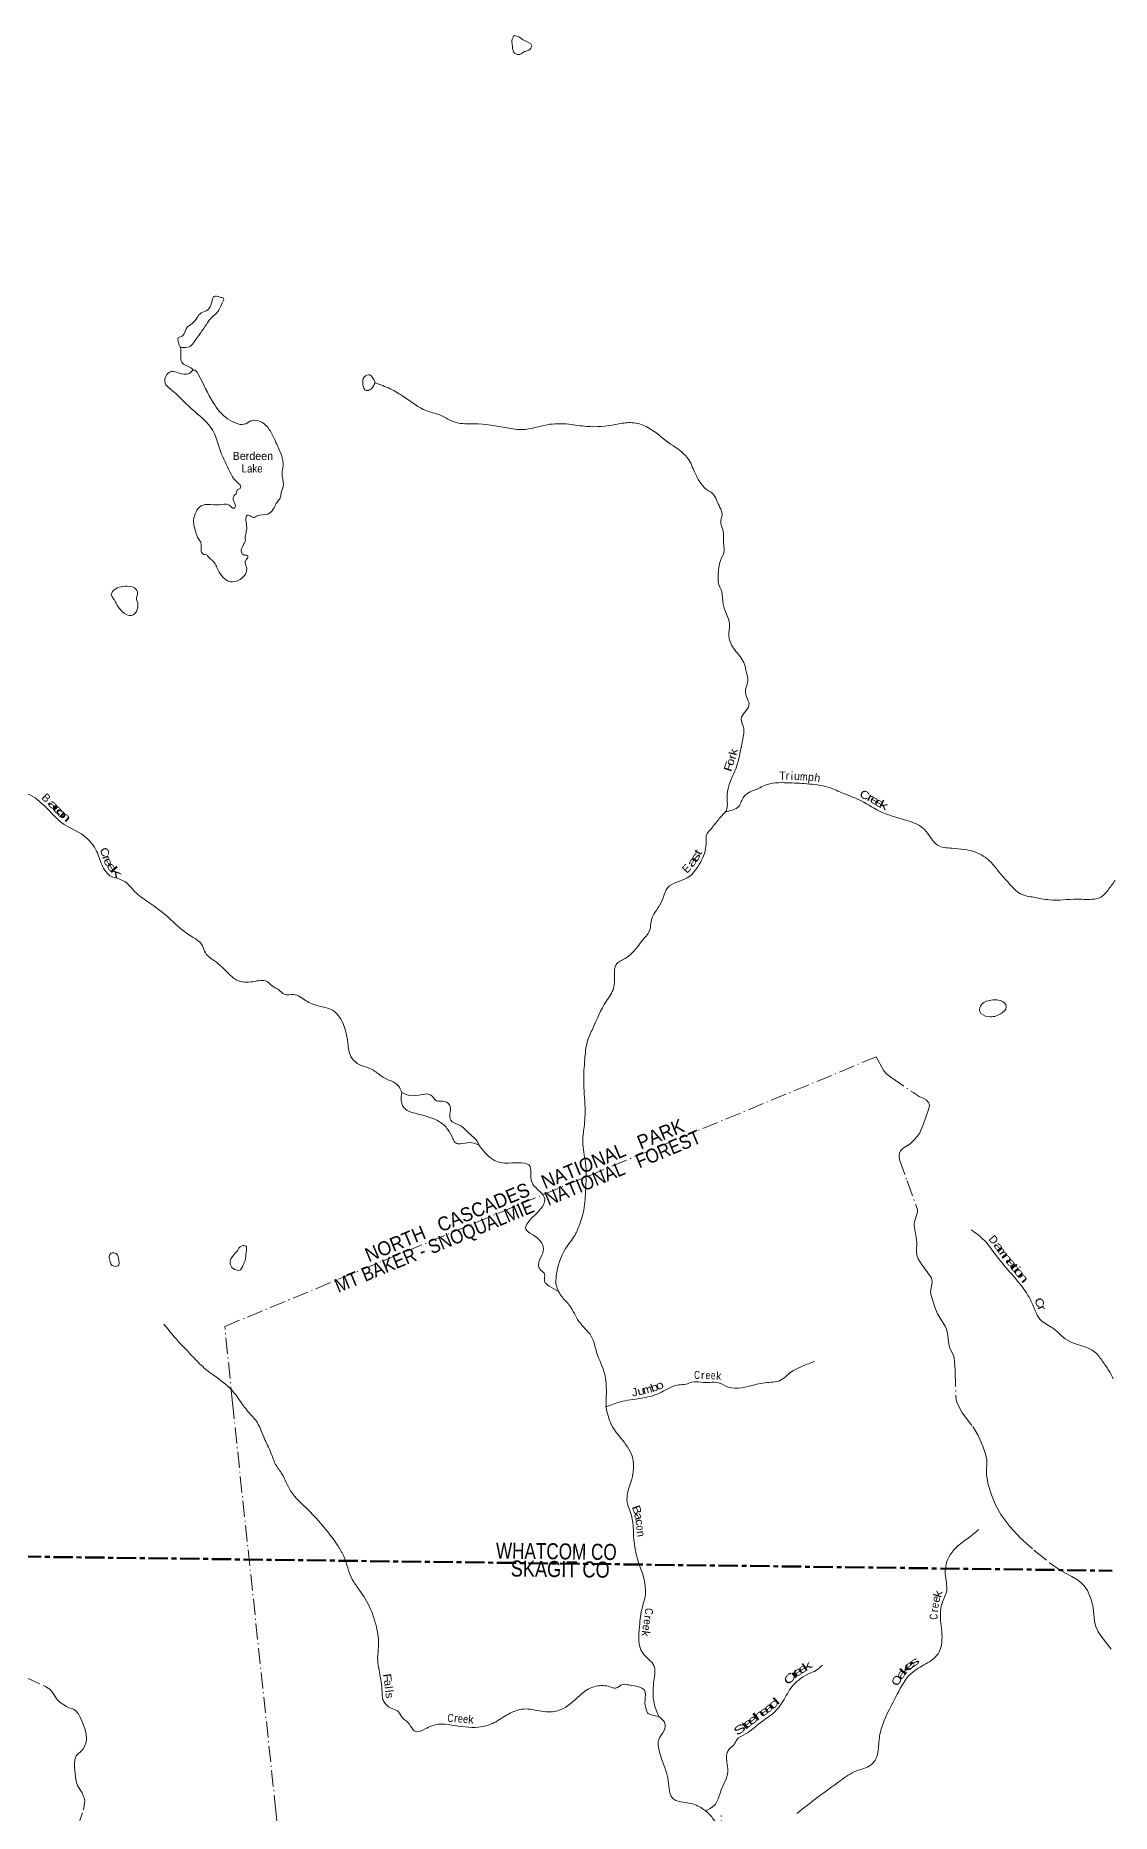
# Model space of a CAD drawing. Header units: feet. Extents: x -244583 to 4, y 367440 to 553773.
# Drawn here: x -118425 to -91523, y 413674 to 458113 of the extents above; entities that cross this region are included whole.
import ezdxf
from ezdxf.enums import TextEntityAlignment as Align

# ---------------------------------------------------------------- set-up
doc = ezdxf.new("R2010")
doc.units = ezdxf.units.FT
doc.header["$LTSCALE"] = 80
for name, pattern in [('DOT_DASHED', [7.7, 5, -1.2, 0.3, -1.2]), ('DOTTED', [1.5, 0.3, -1.2]), ('LONG_DASH_SHORT_DASH', [9.9, 6, -1.2, 1.5, -1.2])]:
    doc.linetypes.add(name, pattern=pattern)
for name, color, linetype, lineweight in [('11', 7, 'LONG_DASH_SHORT_DASH', 60), ('39', 7, 'Continuous', 13), ('44', 7, 'DOT_DASHED', 13), ('7', 7, 'DOTTED', 13)]:
    doc.layers.add(name, color=color, linetype=linetype, lineweight=lineweight)
doc.layers.add('12', color=7, linetype='Continuous')
doc.layers.add('41', color=7, linetype='Continuous')

msp = doc.modelspace()

# ---------------------------------------------------------------- linework, layer by layer
at = {"layer": '11'}
msp.add_lwpolyline([(-122005.37, 420134.65), (-121935.64, 420135.24), (-91505.25, 419742.54)], dxfattribs=at)
at = {"layer": '39'}
for points in [[(-106453.69, 458112.73), (-106340.77, 458081.9), (-106231.37, 458005.59), (-106019.12, 457857.99), (-106087.76, 457748.76), (-106196.85, 457716.38), (-106318.04, 457639.5), (-106447.37, 457671.83), (-106502.02, 457831.6), (-106486, 458074.3), (-106453.69, 458112.73)], [(-114798.08, 450316.44), (-114551.59, 450350.87), (-114454.67, 450462.12), (-114309.31, 450664.4), (-114131.65, 450923.31), (-114024.65, 451062.89), (-113905.49, 451168.08), (-113756.13, 451431.03), (-113723.86, 451544.3), (-113810.77, 451574.62), (-113964.34, 451590.77), (-113998.65, 451532.11), (-114043.01, 451366.26), (-114115.69, 451259.05), (-114283.35, 451182.16), (-114384.3, 451062.82), (-114511.51, 450915.15), (-114630.67, 450820.07), (-114713.42, 450660.28), (-114780.06, 450589.48), (-114858.84, 450557.1), (-114848.67, 450441.82), (-114836.51, 450371.04), (-114798.08, 450316.44)], [(-114798.08, 450316.44), (-114789.88, 450112.17), (-114781.72, 449982.73), (-114694.78, 449879.6), (-114559.37, 449818.95), (-114481.69, 449752.82)], [(-114483.68, 449754.51), (-114585.54, 449665.24), (-114858.33, 449683.39), (-115024.04, 449717.74), (-115139.16, 449642.88), (-115185.51, 449422.42), (-115064.2, 449288.96), (-114526.43, 448785.47), (-113994.71, 448241.52), (-113772.1, 447646.96), (-113656.78, 447400.23), (-113351.4, 446916.92), (-113292.75, 446838.05), (-113310.91, 446795.58), (-113383.63, 446755.12), (-113407.82, 446658.03), (-113432.06, 446641.85), (-113480.47, 446510.38), (-113429.87, 446350.61), (-113460.14, 446296), (-113583.44, 446374.85), (-113823.89, 446382.89), (-114126.98, 446392.94), (-114329, 446326.16), (-114431.95, 446160.3), (-114470.27, 446036.92), (-114423.61, 445719.4), (-114350.76, 445531.32), (-114290.09, 445442.34), (-114281.88, 445225.94), (-114219.2, 445145.05), (-114152.51, 445132.93), (-114095.9, 445074.29), (-113996.85, 444987.34), (-113857.29, 444748.72), (-113562.12, 444461.58), (-113307.56, 444520.28), (-113152.16, 444825.71), (-113184.57, 444963.23), (-113142.17, 445029.98), (-113115.95, 445108.86), (-113206.89, 445129.07), (-113269.56, 445175.58), (-113223.21, 445391.99), (-113178.82, 445505.26), (-113182.9, 445569.98), (-113162.77, 445689.31), (-113144.65, 445814.71), (-113164.97, 446004.82), (-113130.69, 446126.17), (-113035.7, 446089.79), (-112962.95, 446069.57), (-112884.17, 446108.02), (-112619.51, 446152.56), (-112480.16, 446275.96), (-112407.5, 446417.55), (-112300.51, 446579.37), (-112282.39, 446690.61), (-112227.95, 446892.87), (-112262.46, 447173.99), (-112236.3, 447358.04), (-112276.87, 447622.98), (-112414.45, 447938.46), (-112509.54, 448140.69), (-112681.43, 448383.35), (-113041.14, 448482.39), (-113214.86, 448395.38), (-113384.6, 448415.58), (-113623.09, 448530.81), (-113982.99, 448939.28), (-114359.23, 449651.12), (-114442.13, 449746.17), (-114481.69, 449752.82)], [(-109934.11, 449432.7), (-110043.1, 449277.81), (-110162.29, 449239.36), (-110241.18, 449397.1), (-110204.92, 449577.11), (-110065.53, 449629.72), (-109988.7, 449546.81), (-109958.37, 449506.37), (-109934.11, 449432.7)], [(-109934.42, 449432.27), (-109558.17, 449283.97), (-109200.41, 449071.68), (-108658.7, 448738.08), (-108319.18, 448628.93), (-107906.88, 448438.9), (-107464.36, 448410.67), (-106629.81, 448305.66), (-106251.94, 448263.26), (-105633.72, 448384.74), (-105088.17, 448399), (-104641.6, 448342.46), (-103922.31, 448391.14), (-103592.98, 448437.72), (-103243.39, 448377.11), (-102612.73, 447950.49), (-102117.45, 447544.07), (-101945.51, 447204.33), (-101818.07, 446959.63), (-101648.23, 446769.55), (-101466.3, 446632.06), (-101379.31, 446458.14), (-101263.92, 446088.05), (-101292.14, 445970.74), (-101269.85, 445855.46), (-101225.29, 445675.47), (-101223.12, 445414.57), (-101206.86, 445248.73), (-101297.63, 444989.83), (-101358.03, 444615.66), (-101345.79, 444415.43), (-101266.87, 444207.13), (-101234.36, 443905.79), (-101072.42, 443402.22), (-101090.43, 443098.85), (-100942.73, 442759.1), (-100716.24, 442439.59), (-100647.39, 442182.75), (-100618.98, 441968.37), (-100675.39, 441687.23), (-100586.3, 441373.76), (-100780.07, 441027.88), (-100729.45, 440847.89), (-100747.43, 440485.86), (-100896.57, 439842.68), (-101021.67, 439539.28), (-101110.43, 439296.57), (-101128.42, 438964.88), (-101160.61, 438728.24), (-101165.1, 438720.25)], [(-115877.38, 443949.44), (-115901.68, 444034.38), (-115877.49, 444141.57), (-115905.85, 444266.96), (-116136.24, 444347.82), (-116491.79, 444222.35), (-116532.16, 444145.49), (-116491.7, 444060.55), (-116255.09, 443710.71), (-116022.67, 443619.74), (-115903.51, 443718.87), (-115869.22, 443824.05), (-115867.25, 443894.83), (-115877.38, 443949.44)], [(-121480.22, 439829.97), (-121160.74, 439804.33), (-120994.95, 439620.31), (-120657.39, 439414.09), (-120453.17, 439159.29), (-120176.16, 438837.77), (-119713.39, 438728.65), (-119578.1, 438880.36), (-119485.22, 438991.62), (-119103.41, 439127.2), (-118727.62, 439179.86), (-118280.93, 438929.16), (-117886.69, 438538.89), (-117767.42, 438435.77), (-117280.3, 438156.76), (-116922.44, 437772.56), (-116770.68, 437394.38), (-116523.99, 437091.06), (-116384.55, 437048.61), (-116099.55, 436888.89), (-115939.83, 436708.92), (-115618.41, 436462.24), (-115040.27, 436013.36), (-114579.36, 435627.16), (-114249.85, 435360.26), (-114177.01, 435184.31), (-113952.61, 434984.13), (-113598.82, 434668.69), (-113392.63, 434502.89), (-112990.52, 434464.54), (-112638.94, 434470.68), (-112495.41, 434349.36), (-112341.8, 434258.38), (-112208.38, 434151.21), (-111976.01, 434143.17), (-111662.73, 433989.52), (-111351.49, 433858.12), (-110995.81, 433748.97), (-110912.92, 433682.25), (-110795.65, 433536.65), (-110617.48, 432925.89), (-110540.51, 432596.24), (-110380.78, 432422.34), (-109976.57, 432250.51), (-109744.11, 432080.67), (-109356.03, 431862.31), (-109263.96, 431693.54)], [(-101169.46, 438712.95), (-100843.46, 438845.61), (-100714.28, 439088.33), (-100558.77, 439207.69), (-100352.72, 439292.67), (-100197.18, 439369.56), (-99635.51, 439436.41), (-99142.47, 439410.21), (-98611.02, 439323.35), (-98212.88, 439167.7), (-97780.37, 438983.73), (-97256.88, 438696.64), (-96579.86, 438476.33), (-96195.83, 438268.08), (-95876.36, 437879.83), (-95516.65, 437799), (-94920.53, 437700.02), (-94556.69, 437471.55), (-94326.19, 437194.51), (-94085.58, 436925.57), (-93794.47, 436658.66), (-93465.06, 436573.78), (-93077.08, 436509.13), (-92375.95, 436525.45), (-91949.62, 436529.58), (-91822.34, 436559.94), (-91608.28, 436754.14), (-91434.12, 436995.52)], [(-101165.1, 438720.25), (-101350.42, 438513.82), (-101552.33, 438265.01), (-101649.24, 438133.53), (-101657.27, 438046.56), (-101673.28, 437783.64), (-101867, 437338.65), (-102133.55, 437057.47), (-102618.34, 436816.7), (-102735.39, 436563.87), (-102848.4, 436327.22), (-103013.92, 436046.06), (-103088.48, 435702.22), (-103189.43, 435568.72), (-103684.16, 435044.8), (-103906.33, 434895.09), (-103950.63, 434624.07), (-103970.65, 434302.49), (-104156.34, 433972.79), (-104493.38, 433295.19), (-104626.55, 432971.56), (-104692.97, 432524.58), (-104718.92, 431980.53), (-104686.2, 431323.23), (-104708.14, 430827.71), (-104744.29, 430449.5), (-104677.32, 429951.98), (-104670.83, 429229.95), (-104733.15, 428683.87), (-104842.07, 428348.12), (-104902.6, 428200.46), (-104944.98, 428121.58), (-105171.1, 427797.94), (-105405.08, 427114.29), (-105404.95, 426881.7), (-105350.3, 426721.94)], [(-94221.24, 433952.49), (-94300.65, 433992.91), (-94490.01, 434007.04), (-94772.82, 433891.7), (-94817.17, 433719.78), (-94600.9, 433590.39), (-94293.81, 433661.23), (-94152.47, 433825.08), (-94176.76, 433908), (-94221.24, 433952.49)], [(-107342.82, 430384.55), (-107579.13, 430444.9), (-107799.35, 430412.5), (-107920.6, 430434.72), (-107991.38, 430539.88), (-108116.79, 430770.41), (-108325.02, 430962.51), (-108937.37, 431174.75), (-109218.32, 431320.31), (-109283.11, 431558.96), (-109267.03, 431694.47)], [(-109267.03, 431694.47), (-108994.2, 431611.6), (-108689.12, 431656.15), (-108541.61, 431627.87), (-108398.07, 431486.32), (-108200.04, 431470.18), (-108056.51, 431344.81), (-108064.48, 431150.65), (-108042.16, 431003.01), (-107844.08, 430889.79), (-107552.98, 430645.13), (-107383.15, 430475.27), (-107342.69, 430384.27)], [(-107342.69, 430384.27), (-107182.95, 430188.12), (-106952.49, 429998.05), (-106598.86, 429929.36), (-106059.32, 429842.5), (-106041.01, 429636.21), (-105990.36, 429405.65), (-105693.12, 429025.48), (-105791.99, 428790.86), (-106111.04, 428446.97), (-106169.53, 428279.09), (-106060.37, 428182.03), (-105730.82, 427840.3), (-105763.02, 427629.95), (-105851.79, 427389.26), (-105807.27, 427273.99), (-105702.14, 427168.84), (-105695.96, 426972.66), (-105580.72, 426857.4), (-105350.3, 426721.94)], [(-95028.16, 428263.07), (-94698.65, 427992.12), (-94352.88, 427551.29), (-93610.79, 426623.11), (-93426.69, 426240.9), (-93317.46, 426032.61), (-93014.26, 425822.33), (-92626.12, 425502.85), (-91934.92, 425203.66), (-91744.85, 424973.13), (-91593.18, 424752.71), (-91479.5, 424538.66)], [(-116564.86, 427504.47), (-116577.05, 427623.79), (-116510.41, 427684.48), (-116411.39, 427670.34), (-116340.57, 427488.33), (-116356.66, 427364.95), (-116483.95, 427360.89), (-116550.67, 427431.66), (-116564.86, 427504.47)], [(-113186.48, 427497.04), (-113154.29, 427729.63), (-113168.5, 427857.04), (-113261.45, 427861.07), (-113400.78, 427713.4), (-113560.27, 427476.74), (-113535.95, 427353.37), (-113416.68, 427258.34), (-113301.51, 427264.43), (-113240.96, 427365.57), (-113209.41, 427435.05), (-113186.48, 427497.04)], [(-105350.3, 426721.94), (-105253.22, 426576.34), (-105067.21, 426361.99), (-104840.68, 425973.72), (-104529.29, 425601.64), (-104395.7, 425201.22), (-104193.33, 424653.16), (-104152.65, 424204.18), (-104162.54, 423838.11)], [(-115216.21, 425904.94), (-114957.39, 425589.49), (-114506.53, 425106.2), (-114205.29, 424806.93), (-113608.95, 424343.9), (-113364.3, 424062.82), (-113087.26, 423686.69), (-112919.45, 423500.66), (-112711.08, 423063.84), (-112539.11, 422685.67), (-112421.75, 422396.48), (-112264.01, 422161.9), (-112047.56, 421737.22), (-111602.75, 421253.93), (-111212.53, 420825.24), (-110862.7, 420356.09), (-110711, 420083.09), (-110520.76, 419551.21), (-110371.1, 419320.68), (-110083.91, 418859.61), (-109903.78, 418335.82), (-109848.93, 417840.32), (-109870.99, 417559.19), (-109826.34, 417209.31), (-109761.39, 416719.88), (-109739.05, 416525.72), (-109684.44, 416420.57), (-109492.4, 416285.1), (-109346.88, 416212.32), (-109253.85, 416064.69), (-109142.67, 415975.72), (-109047.63, 415852.37), (-108920.25, 415720.94), (-108681.87, 415787.72), (-108348.54, 415903.07), (-108025.24, 415884.93), (-107350.34, 415830.46), (-106956.4, 415943.79), (-106602.93, 416158.25), (-106215.05, 416283.72), (-105996.83, 416269.6), (-105544.19, 416211.04), (-105176.51, 416326.39), (-104766.54, 416668.27), (-104423.15, 416852.39), (-104233.23, 416870.63), (-104069.55, 416842.34), (-103922.02, 416803.94), (-103740.23, 416899.04), (-103594.74, 416884.91), (-103311.83, 416828.33), (-103200.65, 416753.52), (-103186.37, 416508.81), (-103149.85, 416253.98), (-103107.37, 416175.11), (-103028.55, 416138.72), (-102838.59, 416094.26)], [(-104162.54, 423838.12), (-103798.91, 423961.55), (-103297.87, 424048.61), (-102823.11, 424180.17), (-102635.26, 424277.28), (-102340.32, 424386.56), (-102162.52, 424404.79), (-102013.03, 424455.38), (-101788.74, 424453.41), (-101570.52, 424449.4), (-101354.32, 424439.33), (-101101.68, 424330.17), (-100440.99, 424390.97), (-100038.94, 424451.73), (-99838.92, 424482.1), (-99523.85, 424714.75), (-99251.16, 424852.33), (-98946.13, 424979.81)], [(-104162.53, 423838.3), (-104028.93, 423393.18), (-103741.77, 422996.83), (-103492.98, 422543.85), (-103518.95, 422030.13), (-103629.85, 421635.72), (-103623.65, 421401.11), (-103556.86, 421219.1), (-103481.88, 420832.82), (-103465.53, 420525.41), (-103372.3, 420031.94), (-103177.8, 419138.04), (-103252.39, 418834.65), (-103324.84, 418347.22), (-103249.7, 417693.97), (-103089.98, 417526.14), (-102966.63, 417370.43), (-102962.37, 416994.25), (-102972.19, 416508.85), (-102909.41, 416260.09), (-102839.29, 416094.42)], [(-99390.38, 413674.42), (-98854.89, 414088.74), (-98303.52, 414491.32), (-97901.57, 414736.12), (-97548.05, 414877.76), (-97390.58, 415098.25), (-97332.23, 415516.91), (-97251.61, 415874.91), (-96880.29, 416651.62), (-96533.05, 417173.48), (-96163.43, 417414.23), (-95858.48, 417667.1), (-95775.76, 417881.5), (-95790.22, 418431.62), (-95762.22, 418908.93), (-95643.2, 419246.71), (-95679.81, 419665.36), (-95558.86, 420136.62), (-95328.66, 420391.5), (-95029.75, 420614.03), (-94845.97, 420773.84)], [(-101674.5, 413735.71), (-101451.19, 413881.94), (-101315.97, 414152.98), (-101235.28, 414375.46), (-101136.4, 414591.89), (-101124.43, 414854.82), (-101130.69, 415200.66), (-101068.11, 415293.71), (-100955.02, 415400.92), (-100890.43, 415514.19), (-100672.3, 415661.88), (-100298.66, 415945.1), (-99967.43, 416191.91), (-99739.27, 416475.1), (-99505.11, 416849.3), (-99282.97, 417055.64), (-99058.76, 417181.08), (-98915.34, 417243.81), (-98751.75, 417381.37)], [(-102838.59, 416094.26), (-102686.95, 415924.41), (-102709.07, 415748.44), (-102844.32, 415519.88), (-102836.08, 415250.89), (-102712.61, 414882.82), (-102587.03, 414365.09), (-102532.32, 414102.18), (-102465.6, 414027.36), (-102231.17, 413958.64), (-101861.35, 413859.61), (-101723.9, 413774.69), (-101607.18, 413682.61)], [(-101608.97, 413684.5), (-101543.21, 413615.15), (-101447.99, 413496.54), (-101344.86, 413365.69), (-101269.82, 413247.35), (-101215.01, 413127.27), (-101177.96, 413035.75), (-101141.05, 412934.12), (-101124.33, 412832.76), (-101135.68, 412745.94), (-101149.11, 412655.11), (-101154.57, 412556.08), (-101176.54, 412433), (-101193.92, 412348.29), (-101203.42, 412249.31), (-101198.85, 412146.1), (-101183.89, 412062.97), (-101158.6, 411995.88), (-101093.46, 411891.84), (-100992.09, 411779.21), (-100940.55, 411711.76), (-100884.95, 411646.28), (-100859.43, 411595.37), (-100834.41, 411510.08), (-100783.05, 411430.5), (-100721.24, 411375.04), (-100663.33, 411329.76), (-100554.65, 411304), (-100460.1, 411278.44), (-100339.95, 411208.03), (-100194.01, 411104.91), (-100019.63, 411013.53), (-99907.7, 410933.13), (-99861.75, 410898.11), (-99779.7, 410846.43), (-99706.48, 410742.28), (-99666.91, 410685.11), (-99637.47, 410626.05), (-99610.31, 410548.82), (-99569.3, 410311.62), (-99552.17, 410099.01), (-99531.65, 409981.42), (-99488.77, 409873.64), (-99435.28, 409802.12), (-99365.92, 409710.16), (-99302.41, 409632.43), (-99230.69, 409564.71), (-99162.89, 409505.13), (-99096.52, 409486.02), (-99038.17, 409471.06), (-98989.86, 409460.29), (-98916.05, 409396.58), (-98908.18, 409382.32), (-98846.32, 409330.91), (-98815.15, 409251.6), (-98795.98, 409180.55), (-98781.25, 409081.24), (-98767.69, 408901.05), (-98763, 408805.92), (-98752.55, 408690.49), (-98735.63, 408603.29), (-98714.12, 408554.46), (-98600.08, 408480.09), (-98502.02, 408418.07), (-98389.82, 408355.86), (-98313.74, 408310.32), (-98225.42, 408272.71), (-98147.49, 408215.01), (-98107.93, 408157.84), (-98060.55, 408082.36), (-97983.26, 407980.18), (-97883.18, 407918.13), (-97800.75, 407892.74), (-97722.59, 407851.22), (-97654.93, 407781.52), (-97587.21, 407715.88), (-97573.57, 407681.31), (-97572.81, 407594.33), (-97506.05, 407461.95), (-97411.17, 407319.07), (-97346.06, 407213.01), (-97315.56, 407087.19), (-97311.05, 406979.93), (-97333.1, 406850.79), (-97354.34, 406778.27), (-97383.34, 406728.1), (-97392.52, 406651.37), (-97333.4, 406549.43), (-97227.56, 406467.08), (-97147.84, 406393.18), (-97070.55, 406291)]]:
    msp.add_spline(points, degree=3, dxfattribs=at)
at = {"layer": '44'}
for points in [[(-112415.83, 413736.62), (-113501.43, 423936.7), (-113693.4, 425847.06), (-97409.9, 432583.98)], [(-97409.9, 432583.98), (-97213.33, 432238.99), (-97146.48, 432164.29), (-97043.08, 432079.49), (-96483.37, 431690.52), (-96330.19, 431594.46), (-96216.7, 431544.83), (-96160.31, 431511.57), (-96096.08, 431447.57), (-96081.84, 431414.78), (-96075.26, 431369.44), (-96080.2, 431325.11), (-96104.42, 431247.08), (-96225.79, 430909.34), (-96317.79, 430686.52), (-96370.31, 430604.93), (-96462.77, 430506.15), (-96559.26, 430413.4), (-96728.43, 430301.05), (-96788.69, 430242.93), (-96821.43, 430186.7), (-96834.69, 430111.25), (-96819.57, 430017.83), (-96631.67, 429486.27), (-96380.4, 428790.87), (-96373.83, 428751.93), (-96376.9, 428695.94), (-96386.71, 428652.38), (-96448.5, 428461.79), (-96454.9, 428413.76), (-96452.89, 428370.5), (-96406.61, 428073.74), (-96390.42, 427941.93), (-96396.71, 427727.48), (-96387.36, 427630.31), (-96353.75, 427540.04), (-96269.4, 427407.18), (-96051.66, 427097.72), (-96025.11, 427055.28), (-96012.48, 427024.21), (-96005.75, 426948.66), (-96046.46, 426717.9), (-96043.2, 426655.82), (-96001.58, 426508.15), (-95940.58, 426331.23), (-95870.71, 426165.7), (-95682.95, 425853.28), (-95648.01, 425775.02), (-95622.2, 425670.92), (-95593.07, 425413.34), (-95569.18, 425329.03), (-95474.59, 425123.72), (-95456.69, 425062), (-95445.81, 424964.39), (-95431.68, 424743.2), (-95415.56, 424118.85), (-95404.99, 424013.65), (-95376.06, 423914.34), (-95257.75, 423688.19), (-94990.51, 423346.48), (-94867.53, 423135.69), (-94739.32, 422851.14), (-94679.99, 422679.57), (-94642.32, 422519.96), (-94645.96, 422136.69), (-94602.37, 421899.39), (-94522.74, 421638.48), (-94421.12, 421390.41), (-94286.35, 421149.39), (-94065.79, 420849.61), (-93794.3, 420554.85), (-93463.98, 420253.57), (-93074.37, 419942.32), (-92778.49, 419734.48), (-92510.25, 419596.53), (-92375.15, 419515.43), (-92278.66, 419439.48), (-92202.61, 419362), (-92120.96, 419244.41), (-92031.39, 419024.42), (-91983.75, 418828.47), (-91948.1, 418468.67), (-91915.07, 418344.3), (-91852.29, 418212.56), (-91758.14, 418068.29), (-91533.01, 417781.65)], [(-118684.98, 417079.39), (-118194.92, 416852.79), (-118072.12, 416777.16), (-118005.4, 416700.25), (-117886.86, 416523.13), (-117809.06, 416446.62), (-117653.32, 416347.38), (-117588.81, 416315.96), (-117476.09, 416278.47), (-117415.45, 416235.68), (-117353.28, 416163.61), (-117298.62, 416065.93), (-117238.96, 415925.17), (-117193.67, 415797.39), (-117161.28, 415658.8), (-117151.86, 415543.71), (-117154.97, 415498.87), (-117169.03, 415436.79), (-117194.16, 415368.85), (-117227.05, 415298.26), (-117250.16, 415264.52), (-117292.46, 415222.59), (-117370.59, 415157.9), (-117410.6, 415113.02), (-117435.71, 415053.03), (-117453.5, 414940.55), (-117455.33, 414827.81), (-117419.51, 414515.97), (-117395.5, 414423.53), (-117374.03, 414370.87), (-117351.15, 414331.6), (-117290.22, 414242.13), (-117260.98, 414189.29), (-117205.58, 414055.5), (-117195.67, 413987.77), (-117230.4, 413765.7)], [(-117384.9, 413308.88), (-117229.39, 413761.53)], [(-112415.83, 413736.62), (-112039.75, 410019.49)]]:
    msp.add_lwpolyline(points, dxfattribs=at)
at = {"layer": '7'}
msp.add_lwpolyline([(-101395.99, 404208.15), (-101288.94, 409396.62), (-101277.74, 413682.96)], dxfattribs=at)

# ---------------------------------------------------------------- texts
at = {"layer": '12'}
for s, width, p in [('WHATCOM CO', 0.8, (-106915.04, 420045.66)), ('SKAGIT CO', 0.85, (-106547.22, 419597.21))]:
    msp.add_text(s, height=400, rotation=359.277, dxfattribs=dict(at, width=width)).set_placement(p)
at = {"layer": '41'}
msp.add_text('Berdeen', height=200, dxfattribs=at).set_placement((-113496.59, 447504.63))
at = {"layer": '41', "width": 0.9}
msp.add_text('Lake', height=200, dxfattribs=at).set_placement((-113270.59, 447191.55))
at = {"layer": '41'}
for s, rotation, width, p in [('F', 71.845, 1.5, (-101000.75, 439809.58)), ('o', 72.072, 1.15, (-100962.68, 439925.69)), ('k', 76.355, 1.2, (-100880.9, 440183.07)), ('r', 76.355, 1.15, (-100913.22, 440060.8)), ('m', 355.639, 0.85, (-99221.66, 439492.34)), ('C', 336.626, 1.2, (-97732.44, 439041.58)), ('r', 333.319, 1.55, (-97595.21, 438978.1)), ('e', 329.57, 1.5, (-97489.42, 438916.92)), ('a', 314.344, 2.1, (-118039.61, 438806.14)), ('c', 315.598, 2.25, (-117940.38, 438709.25)), ('o', 315.598, 2, (-117843.63, 438610.15)), ('n', 320.058, 1.95, (-117746.37, 438522.61)), ('e', 329.57, 1.5, (-97375.35, 438849.91)), ('k', 333.002, 1.6, (-97260.68, 438789.51)), ('C', 292.319, 1.15, (-116785.52, 437666.76)), ('t', 60.51, 1.4, (-101773.7, 437652.51)), ('r', 290.645, 1.35, (-116741.08, 437532.23)), ('e', 295.637, 1.35, (-116694.83, 437415.95)), ('e', 303.262, 1.6, (-116601.03, 437271.06)), ('k', 313.12, 2.2, (-116483.31, 437140.43)), ('a', 53.439, 1.8, (-101924.95, 437406.33)), ('s', 57.393, 1.85, (-101847.48, 437524.56)), ('a', 305.368, 1.75, (-94412.27, 427777.92)), ('m', 305.368, 1.4, (-94320.25, 427644.73)), ('n', 309.281, 1.9, (-94204.54, 427500.87)), ('a', 309.281, 1.9, (-94104.78, 427378.2)), ('t', 309.281, 1.75, (-94023.35, 427274.76)), ('i', 309.281, 1.65, (-93965.66, 427205.19)), ('o', 309.281, 1.8, (-93900.22, 427124.23)), ('n', 308.904, 1.9, (-93812.17, 427014.89)), ('C', 294.128, 1.2, (-93411.8, 426406.87)), ('r', 293.614, 1.45, (-93351.5, 426272.97)), ('b', 19.031, 1.25, (-102921.66, 424231.63)), ('o', 24.206, 1.3, (-102781.5, 424286.59)), ('C', 359.172, 0.75, (-101887.07, 424534.83)), ('e', 358.926, 0.75, (-101616.51, 424529.99)), ('e', 358, 0.75, (-101485.73, 424525.81)), ('k', 355.988, 0.95, (-101349.03, 424516.68)), ('J', 11.011, 1.1, (-103427.17, 424109.21)), ('u', 13.379, 1.2, (-103263.6, 424139.92)), ('B', 289.153, 1.3, (-103481.1, 421229.57)), ('a', 284.734, 1.15, (-103442.34, 421074.94)), ('c', 282.405, 1.15, (-103414.52, 420935.21)), ('o', 276.903, 0.85, (-103401.36, 420800.22)), ('k', 73.759, 1.25, (-95767.25, 419136.12)), ('e', 75.609, 1.05, (-95816.44, 419006.52)), ('C', 264.376, 0.85, (-103186.35, 418733.85)), ('C', 87.807, 0.75, (-95869.96, 418588.3)), ('e', 81.48, 0.9, (-95842.63, 418860.58)), ('k', 260.544, 1.1, (-103265.08, 418185.55)), ('e', 260.544, 0.95, (-103240.65, 418332.19)), ('e', 262.548, 0.9, (-103216.27, 418469.7)), ('e', 34.85, 1.65, (-99309.91, 417138.05)), ('e', 33.592, 1.6, (-99194.01, 417211.91)), ('k', 32.377, 1.75, (-99083.06, 417278.04)), ('k', 49.542, 2.1, (-96605.67, 417215)), ('e', 41.107, 1.9, (-96508.4, 417304.62)), ('s', 37.874, 2.05, (-96403.13, 417378.24)), ('F', 277.557, 1.25, (-109724.99, 417056.04)), ('C', 50.223, 1.6, (-99494.52, 416987.07)), ('r', 44.106, 2.25, (-99376.19, 417094.56)), ('O', 60.383, 1.25, (-96805.86, 416951.05)), ('a', 54.135, 1.75, (-96703.36, 417099.99)), ('s', 276.547, 1.05, (-109668.52, 416612.8)), ('a', 39.848, 1.9, (-100029.86, 416246.35)), ('d', 42.232, 2.1, (-99906.27, 416347.6)), ('C', 354.978, 0.8, (-108057.72, 415962.64)), ('e', 355.089, 0.85, (-107811.04, 415946.82)), ('e', 355.089, 0.85, (-107679.23, 415935.49)), ('t', 37.169, 1.65, (-100635.34, 415792.49)), ('e', 37.169, 1.7, (-100554.34, 415857.19)), ('e', 37.156, 1.7, (-100444.58, 415939.24)), ('l', 37.156, 1.5, (-100361.11, 416002.5)), ('h', 36.534, 1.8, (-100279.53, 416064.06)), ('e', 36.848, 1.7, (-100158.74, 416146.28)), ('S', 33.825, 1.65, (-100767.96, 415692.91))]:
    msp.add_text(s, height=200, rotation=rotation, dxfattribs=dict(at, width=width)).set_placement(p, align=Align.CENTER)
for s, rotation, p in [('T', 0.051, (-99748.79, 439516.31)), ('r', 358.281, (-99625.67, 439514.91)), ('i', 358.281, (-99514.7, 439509.4)), ('u', 355.639, (-99393.17, 439505.75)), ('p', 353.921, (-99046.1, 439480.9)), ('h', 350.239, (-98892.2, 439462.73)), ('B', 316.235, (-118227.76, 438987.62)), ('E', 47.362, (-102074.42, 437225.06)), ('D', 311.004, (-94545, 427949.58)), ('r', 358.969, (-101741.79, 424532.46)), ('m', 13.379, (-103102.88, 424178.55)), ('n', 278.842, (-103384.24, 420650.55)), ('r', 262.548, (-103203.25, 418589.38)), ('r', 85.48, (-95860.11, 418742.11)), ('a', 277.562, (-109706.67, 416924.22)), ('l', 277.562, (-109691.74, 416809.66)), ('l', 277.562, (-109679.19, 416718.55)), ('r', 355.089, (-107924.86, 415953.94)), ('k', 355.683, (-107546.06, 415925.46))]:
    msp.add_text(s, height=200, rotation=rotation, dxfattribs=at).set_placement(p, align=Align.CENTER)
at = {"layer": '44'}
for s, width, p in [('MT BAKER - SNOQUALMIE   NATIONAL   FOREST', 0.9, (-110855.53, 426681.47)), ('NORTH   CASCADES   NATIONAL   PARK', 0.95, (-110094.13, 427450.62))]:
    msp.add_text(s, height=350, rotation=22.476, dxfattribs=dict(at, width=width)).set_placement(p)

doc.saveas('drawing.dxf')
